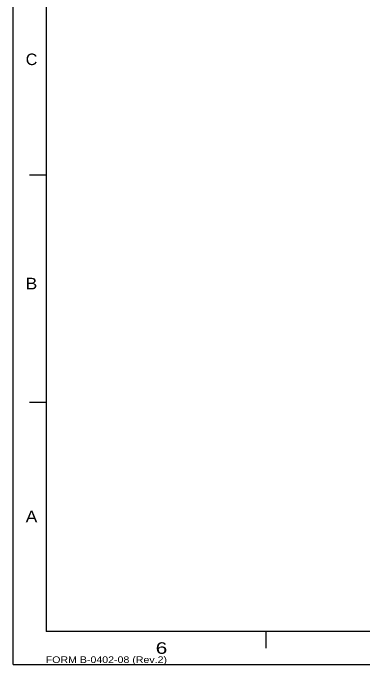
# Model space of a CAD drawing. Extents: x 1063 to 2323, y 0 to 891.
# Drawn here: x 1063 to 1382, y 0 to 593 of the extents above; entities that cross this region are included whole.
import ezdxf
from ezdxf.enums import TextEntityAlignment as Align

# ---------------------------------------------------------------- set-up
doc = ezdxf.new("R2010")
doc.units = 0
doc.header["$LTSCALE"] = 23.1
doc.layers.get('0').update_dxf_attribs({"linetype": 'CONTINUOUS'})
doc.layers.add('line 2', color=140, linetype='CONTINUOUS')
doc.styles.add('TEXTSTYLE_0', font='txt', dxfattribs={"width": 0.8})

msp = doc.modelspace()

# ---------------------------------------------------------------- linework, layer by layer
at = {"linetype": 'Continuous'}
for p in [(1093.009, 861), (2293.009, 30)]:
    msp.add_line(p, (1093.009, 30), dxfattribs=at)
at = {"color": 7, "linetype": 'Continuous'}
msp.add_line((1093.009, 445.5), (1078.009, 445.5), dxfattribs=at)
at = {"layer": 'line 2'}
for p, q in [((1063.009, 0), (1063.009, 891)), ((1093.009, 238.5), (1078.009, 238.5)), ((1293.013, 30), (1293.013, 15)), ((1063.009, 0), (2323.009, 0))]:
    msp.add_line(p, q, dxfattribs=at)

# ---------------------------------------------------------------- texts
at = {"layer": 'line 2', "style": 'TEXTSTYLE_0'}
for s, height, width, p, p2 in [('C', 10.5, 1.5, (1074.557, 545.776), (1085.057, 545.776)), ('B', 10.5, 1.5, (1074.557, 341.643), (1085.057, 341.643)), ('A', 10.5, 1.5, (1074.557, 129.624), (1085.057, 129.624)), ('6', 10.5, 1.5, (1192.867, 9.813), (1203.367, 9.813)), ('FORM B-0402-08 (Rev.2)', 6, 0.927731, (1092.748, 1.487), (1203.148, 1.487))]:
    msp.add_text(s, height=height, dxfattribs=dict(at, width=width)).set_placement(p, p2, align=Align.FIT)

doc.saveas('drawing.dxf')
